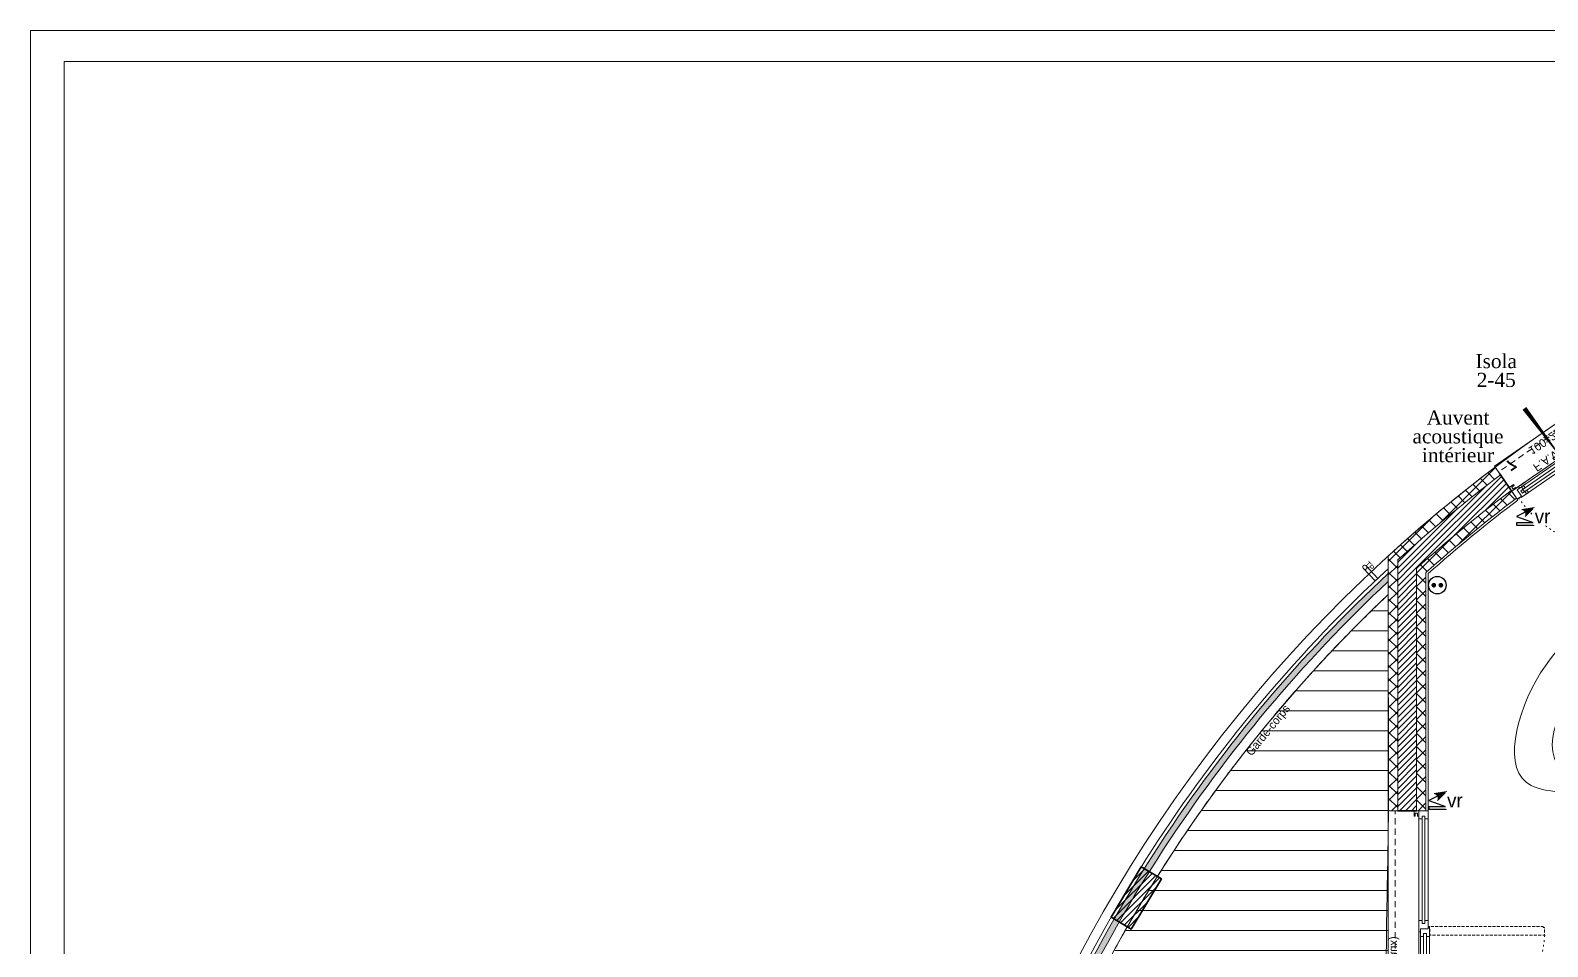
# Model space of a CAD drawing. Header units: centimetres. Extents: x 2666 to 9670, y 1889 to 5633.
# Drawn here: x 2666 to 3959, y 4853 to 5633 of the extents above; entities that cross this region are included whole.
import ezdxf

# ---------------------------------------------------------------- set-up
doc = ezdxf.new("R2010")
doc.units = ezdxf.units.CM
doc.header["$LTSCALE"] = 12.7
for name, pattern in [('Style de ligne -11', [0.6944444444444444, 0.41656, -0.2778844444444445]), ('Style de ligne -12', [0.3280839764644265, 0.1093613254881422, -0.2187226509762843]), ('Style de ligne -13', [0.29527559055118113, 0.1968503937007874, -0.09842519685039369]), ('Style de ligne -14', [0.29527559055118113, 0.1968503937007874, -0.09842519685039369]), ('Style de ligne -17', [0.6944444444444444, 0.41656, -0.2778844444444445]), ('Style de ligne -18', [0.3280839764644265, 0.1093613254881422, -0.2187226509762843])]:
    doc.linetypes.add(name, pattern=pattern)
doc.layers.get('0').update_dxf_attribs({"lineweight": 5})
for name, color, linetype, lineweight in [('B GÈnÈral', 7, 'Continuous', 5), ('B Général', 7, 'Continuous', 5), ('C ANNOTATIONS-prestations', 7, 'Continuous', 5), ('prlm-ELEC-CFO', 1, 'Continuous', 25), ('prlm-ZCARTOUCHE', 181, 'Continuous', 13)]:
    doc.layers.add(name, color=color, linetype=linetype, lineweight=lineweight)
doc.layers.add('prlm-VMC', color=93, linetype='Continuous')
doc.styles.add('Eurostile', font='')
doc.styles.add('Eurostile (bold)', font='')
doc.styles.add('prlm-elec-cfo', font='comic.ttf', dxfattribs={"height": 12})
doc.styles.add('prlm-vmc', font='pala.ttf', dxfattribs={"height": 14})
doc.styles.get('Eurostile').set_extended_font_data('Eurostile')
doc.styles.get('Eurostile (bold)').set_extended_font_data('Eurostile', bold=True)
pattern_1 = [(44.99999999999999, (0, 0), (-5.656854249492381, 5.656854249492381), []), (135, (0, 0), (5.65685424949238, 5.656854249492379), [])]
pattern_2 = [(45, (0, 0), (2.425347222222122, -2.645833333333339), [])]
pattern_3 = [(-45.00000000000001, (0, 0), (5.65685424949238, 5.656854249492381), []), (45, (0, 0), (5.656854249492379, -5.65685424949238), [])]

# ---------------------------------------------------------------- blocks, each defined once
blk = doc.blocks.new('F 100x220 (all. vitrée fixe) + VR')
at = {"layer": 'B Général', "color": 7, "linetype": 'Continuous', "lineweight": 35}
for p, q in [((-50, 7), (-50, -9)), ((50, 7), (50, -9))]:
    blk.add_line(p, q, dxfattribs=at)
at = {"layer": 'B Général'}
blk.add_line((45, 9), (-45, 9.000000024665496), dxfattribs=at)
at = {"layer": 'B Général', "color": 7, "linetype": 'Style de ligne -14', "lineweight": 5, "flags": 128}
blk.add_lwpolyline([(-35.68747686898242, 65.8169872981085), (-36.18747686898242, 64.95096189432405), (-35.32145146519797, 64.45096189432405), (-38.57145146519797, 58.82179676972527), (42.63397459621556, 11.93782217350899), (45.88397459621556, 17.56698729810778), (46.75, 17.06698729810778), (47.25, 17.93301270189222)], close=True, dxfattribs=at)
at = {"layer": 'B Général', "lineweight": 5, "flags": 128}
for points in [[(-43, 10.5), (-43, 9), (-50, 9), (-50, 17), (-45.5, 17), (-45.5, 10.5)], [(-43.5, 15.5), (43.5, 15.5), (43.5, 13), (-43.5, 13)], [(-41, 18), (41, 18), (41, 15.5), (-41, 15.5)], [(-41, 13), (41, 13), (41, 10.5), (-41, 10.5)], [(43, 10.5), (43, 9), (50, 9), (50, 17), (45.5, 17), (45.5, 10.5)], [(-50, 9), (-50, 5), (-45.5, 5), (-45.5, 6), (-48, 6), (-48, 8), (-45.5, 8), (-45.5, 9)], [(50, 9), (50, 5), (45.5, 5), (45.5, 6), (48, 6), (48, 8), (45.5, 8), (45.5, 9)]]:
    blk.add_lwpolyline(points, close=True, dxfattribs=at)
at = {"layer": 'B Général', "color": 7, "linetype": 'Continuous', "lineweight": 5, "flags": 128}
for points in [[(-39, 15.5), (-41.5, 15.5), (-41.5, 13), (-39, 13), (-39, 10.5), (-45.5, 10.5), (-45.5, 17), (-46.5, 17), (-46.5, 18), (-39, 18)], [(39, 15.5), (41.5, 15.5), (41.5, 13), (39, 13), (39, 10.5), (45.5, 10.5), (45.5, 17), (46.5, 17), (46.5, 18), (39, 18)]]:
    blk.add_lwpolyline(points, close=True, dxfattribs=at)
at = {"layer": 'B Général', "color": 7, "linetype": 'Style de ligne -17', "lineweight": 5, "flags": 128}
blk.add_lwpolyline([(-50, 9), (50, 9), (50, -10.99999999999999), (-50, -10.99999999999999)], close=True, dxfattribs=at)
at = {"layer": 'B Général', "lineweight": 13, "flags": 128}
blk.add_lwpolyline([(-50, -9), (-50, -17), (50, -17), (50, -9)], dxfattribs=at)
at = {"layer": 'B Général'}
blk.add_circle((47, 17.5), 0.5, dxfattribs=at)
at = {"layer": 'B Général', "color": 7, "linetype": 'Style de ligne -18', "lineweight": 5}
blk.add_arc((49, 17.5), 97.50128204285315, 150.2938219346503, 179.7061780653493, dxfattribs=at)
at = {"layer": 'B Général', "color": 7, "insert": (-23.11228434244791, 7.698167323706902), "char_height": 7.059000651041666, "attachment_point": 1, "line_spacing_factor": 0.8941417206159927, "style": 'Eurostile'}
blk.add_mtext('F.A.V + VR', dxfattribs=at)
at = {"layer": 'C ANNOTATIONS-prestations', "insert": (-41.14610358039798, -5.189102588252828), "char_height": 9.412000868055555, "attachment_point": 1, "rotation": 359.9999977054835, "line_spacing_factor": 0.8941417206159925, "style": 'Eurostile (bold)'}
blk.add_mtext('7', dxfattribs=at)
at = {"layer": 'C ANNOTATIONS-prestations', "insert": (-2.023100006972253e-07, -6.301830679948291), "char_height": 7.059000651041666, "width": 100.0000003003514, "attachment_point": 2, "rotation": 359.9999977054835, "line_spacing_factor": 0.8941417206159927, "style": 'Eurostile'}
blk.add_mtext('100x220', dxfattribs=at)
blk = doc.blocks.new('PF 300.220 + VR (3 vantaux)')
at = {"layer": 'B Général', "color": 7, "linetype": 'Continuous', "lineweight": 13}
for p, q in [((-150, 7), (-150, 17)), ((150, 7), (150, 17))]:
    blk.add_line(p, q, dxfattribs=at)
at = {"layer": 'B Général', "color": 7, "linetype": 'Continuous', "lineweight": 35}
for p, q in [((-150, 7), (-150, -9)), ((150, 7), (150, -9))]:
    blk.add_line(p, q, dxfattribs=at)
at = {"layer": 'B Général'}
blk.add_line((-143, 9), (47, 9), dxfattribs=at)
at = {"layer": 'B Général', "color": 7, "linetype": 'Style de ligne -13', "lineweight": 5, "flags": 128}
for points in [[(-147.5000000000055, 117.0000000000001), (-146.5000000000055, 117.0000000000001), (-146.5000000000055, 116.0000000000001), (-140.0000000000056, 116.0000000000005), (-140, 18.50000000000034), (-146.5000000000001, 18.50000000000005), (-146.5, 17.50000000000005), (-147.5, 17.5)], [(51.50000027746787, 114.9999999985771), (50.50000027746768, 115.000000001423), (50.50000028031378, 116.0000000014229), (44.00000028031373, 116.0000000199209), (44.00000000284588, 18.5000000199208), (50.50000000284575, 18.50000000142309), (50.49999999999999, 17.500000001423), (51.50000000000001, 17.499999998577)]]:
    blk.add_lwpolyline(points, close=True, dxfattribs=at)
at = {"layer": 'B Général', "lineweight": 5, "flags": 128}
for points in [[(-143, 10.5), (-143, 9), (-150, 9), (-150, 17), (-145.5, 17), (-145.5, 10.5)], [(-54.5, 18), (-139, 18), (-139, 15.5), (-54.5, 15.5)], [(-54.5, 13), (-139, 13), (-139, 10.5), (-54.5, 10.5)], [(-41.5, 18), (43, 18), (43, 15.5), (-41.5, 15.5)], [(-41.5, 13), (43, 13), (43, 10.5), (-41.5, 10.5)], [(56.5, 17), (56.5, 14.25), (54, 14.25), (54, 11.75), (56.5, 11.75), (56.5, 9), (47, 9), (47, 10.5), (49.5, 10.5), (49.5, 17)], [(145.5, 14.25), (54, 14.25), (54, 11.75), (145.5, 11.75)], [(143, 17), (56.5, 17), (56.5, 14.25), (143, 14.25)], [(145.5, 14.25), (143, 14.25), (143, 17), (150, 17), (150, 9), (143, 9), (143, 11.75), (145.5, 11.75)], [(-150, 9), (-150, 5), (-145.5, 5), (-145.5, 6), (-148, 6), (-148, 8), (-145.5, 8), (-145.5, 9)], [(143, 11.75), (56.5, 11.75), (56.5, 9), (143, 9)], [(150, 9), (150, 5), (145.5, 5), (145.5, 6), (148, 6), (148, 8), (145.5, 8), (145.5, 9)]]:
    blk.add_lwpolyline(points, close=True, dxfattribs=at)
at = {"layer": 'B Général', "color": 7, "linetype": 'Continuous', "lineweight": 5, "flags": 128}
for points in [[(-139, 15.5), (-141.5, 15.5), (-141.5, 13), (-139, 13), (-139, 10.5), (-145.5, 10.5), (-145.5, 17), (-146.5, 17), (-146.5, 18), (-139, 18)], [(-54.5, 15.5), (-52, 15.5), (-52, 13), (-54.5, 13), (-54.5, 10.5), (-48, 10.5), (-48, 17), (-47, 17), (-47, 18), (-54.5, 18)], [(-41.5, 15.5), (-44, 15.5), (-44, 13), (-41.5, 13), (-41.5, 10.5), (-48, 10.5), (-48, 17), (-47, 17), (-47, 18), (-41.5, 18)], [(43, 15.5), (45.5, 15.5), (45.5, 13), (43, 13), (43, 10.5), (49.5, 10.5), (49.5, 17), (50.5, 17), (50.5, 18), (43, 18)]]:
    blk.add_lwpolyline(points, close=True, dxfattribs=at)
at = {"layer": 'B Général', "color": 7, "linetype": 'Style de ligne -11', "lineweight": 5, "flags": 128}
blk.add_lwpolyline([(-150, 9), (150, 9), (150, -11), (-150, -11)], close=True, dxfattribs=at)
at = {"layer": 'B Général', "lineweight": 13, "flags": 128}
blk.add_lwpolyline([(150, -9), (150, -17), (-150, -17), (-150, -9)], dxfattribs=at)
at = {"layer": 'B Général'}
for centre in [(-147, 17.5), (51, 17.5)]:
    blk.add_circle(centre, 0.5, dxfattribs=at)
at = {"layer": 'B Général', "color": 7, "linetype": 'Style de ligne -12', "lineweight": 5}
for centre, start, end in [((-147, 17.5), 0.2938219346506606, 90.28791606656031), ((51, 17.5), 94.06494714468896, 179.7061780653493)]:
    blk.add_arc(centre, 99.00128204285329, start, end, dxfattribs=at)
at = {"layer": 'B Général', "insert": (2.00000047694596, 4.576685564221583), "char_height": 7.059000651041666, "attachment_point": 2, "rotation": 359.9999977054835, "line_spacing_factor": 0.8941417206159927, "style": 'Eurostile'}
blk.add_mtext('PF + VR', dxfattribs=at)
at = {"layer": 'C ANNOTATIONS-prestations', "rotation": 359.9999977054835}
for s, insert, char_height, attachment_point, line_spacing_factor, style in [('3', (-141.1461041051009, -4.765777264293021), 9.412000868055555, 1, 0.8941417206159925, 'Eurostile (bold)'), ('300x220 (3 vantaux) ', (-5.213432080560767e-08, -7.824330737808988), 7.059000651041666, 2, 0.8941417206159927, 'Eurostile')]:
    blk.add_mtext(s, dxfattribs=dict(at, insert=insert, char_height=char_height, attachment_point=attachment_point, line_spacing_factor=line_spacing_factor, style=style))
blk = doc.blocks.new('Groupe-27-1')
at = {"layer": 'B GÈnÈral', "linetype": 'Continuous', "lineweight": 5}
h = blk.add_hatch(dxfattribs=at)
h.set_pattern_fill('50_BETON', style=0, pattern_type=2)
h.set_pattern_definition(pattern_2)
h.paths.add_polyline_path([(3629.714222850999, 4910.328592886355), (3612.568785502208, 4920.625873018442), (3586.825585171994, 4877.762279646463), (3603.971022520785, 4867.464999514376)])
at = {"layer": 'B Général', "color": 7, "linetype": 'Continuous', "lineweight": 35}
for p, q in [((3612.568785502208, 4920.625873018442), (3586.825585171994, 4877.762279646463)), ((3612.568785502207, 4920.625873018441), (3629.714222850999, 4910.328592886357)), ((3629.714222850999, 4910.328592886355), (3603.971022520785, 4867.464999514376)), ((3586.825585171992, 4877.762279646462), (3603.971022520785, 4867.464999514377))]:
    blk.add_line(p, q, dxfattribs=at)
at = {"layer": 'B Général', "color": 7, "linetype": 'Continuous', "lineweight": 5}
for p, q in [((3612.568785502208, 4920.625873018442), (3586.825585171994, 4877.762279646463)), ((3612.568785502208, 4920.625873018442), (3629.714222850999, 4910.328592886355)), ((3629.714222850999, 4910.328592886355), (3603.971022520785, 4867.464999514376)), ((3586.825585171994, 4877.762279646463), (3603.971022520785, 4867.464999514376))]:
    blk.add_line(p, q, dxfattribs=at)
blk = doc.blocks.new('TP')
at = {"linetype": 'Continuous', "lineweight": 5, "flags": 128}
blk.add_lwpolyline([(-6.701798500169389, -4.992500000000291, -0.9999999999999999), (-6.701798500169389, -1.992500000000291), (8.298201499830611, -1.992500000000291), (8.298201499830611, -4.992500000000291)], format="xyb", close=True, dxfattribs=at)
at = {"linetype": 'Continuous', "lineweight": 5}
blk.add_arc((-5.701798500169389, -3.492500000000291), 1.5, 270, 90, dxfattribs=at)
at = {"insert": (-8.298201499830611, -1.992500000000292), "char_height": 4.706000434027778, "attachment_point": 7, "line_spacing_factor": 0.8941417206159925, "style": 'Eurostile'}
blk.add_mtext('TP', dxfattribs=at)
blk = doc.blocks.new('xi.EA')
at = {"layer": 'prlm-VMC', "color": 0, "linetype": 'ByBlock', "lineweight": 5, "flags": 128}
blk.add_lwpolyline([(-6.173283998447005, -15.00409564159054), (6.173283998461557, -15.00409564159054), (0, 0)], close=True, dxfattribs=at)
at = {"layer": 'prlm-VMC', "color": 0, "linetype": 'ByBlock', "lineweight": -2, "flags": 128}
blk.add_lwpolyline([(0, -15.00409564159054, 1, 4, 0), (0, -63.62936813302804, 1, 1, 0)], format="xyseb", dxfattribs=at)
at = {"layer": 'prlm-VMC', "color": 0, "linetype": 'ByBlock', "lineweight": 5}
blk.add_solid([(1.364242052659392e-12, -2.273736754432321e-12), (6.173283998465649, -15.00409564158872), (-6.173283998440183, -15.00409564158872), (1.364242052659392e-12, -2.273736754432321e-12)], dxfattribs=at)
blk = doc.blocks.new('xi.PC')
at = {"color": 0, "lineweight": 5}
blk.add_wipeout([(-7.500000000000002, -7.5), (7.499999999999995, -7.5), (7.4999999999999964, 7.4999999999999964), (-7.499999999999998, 7.4999999999999964)], dxfattribs=at).dxf.layer = 'prlm-ELEC-CFO'
at = {"layer": 'prlm-ELEC-CFO', "color": 0, "linetype": 'ByBlock', "lineweight": 5, "const_width": 2}
for points in [[(-4.000000000000002, 0, 1), (-2.000000000000002, 0, 1)], [(1.999999999999998, 0, 1), (3.999999999999998, 0, 1)]]:
    blk.add_lwpolyline(points, format="xyb", close=True, dxfattribs=at)
at = {"layer": 'prlm-ELEC-CFO', "color": 0, "linetype": 'ByBlock', "lineweight": -2}
blk.add_circle((-3.552713678800501e-15, 0), 7.5, dxfattribs=at)
blk = doc.blocks.new('xi.VR')
at = {"layer": 'prlm-ELEC-CFO', "lineweight": 5}
blk.add_hatch(color=0, dxfattribs=at).paths.add_polyline_path([(-2.999999999999967, 6.000000000000014), (-0.1026311234992878, 3.698684438250361), (0, 0), (7.500000000000002, 7.5)])
at = {"layer": 'prlm-ELEC-CFO', "color": 0}
for points in [[(0.954681274365611, 4.227340637182806), (-7.499999999999992, 7.105427357601002e-15), (7.500000000000009, -5.499999999999993), (-7.499999999999991, -5.499999999999986), (-7.499999999999992, -7.499999999999986), (7.500000000000008, -7.499999999999993)], [(-2.999999999999967, 6.000000000000014), (7.500000000000002, 7.5), (-2.775557561562891e-17, 8.881784197001252e-16)]]:
    blk.add_lwpolyline(points, dxfattribs=at)

msp = doc.modelspace()

# ---------------------------------------------------------------- hatches: boundary and pattern name
at = {"layer": 'B GÈnÈral', "linetype": 'Continuous', "lineweight": 5, "true_color": 0x808080}
h = msp.add_hatch(dxfattribs=at)
h.set_pattern_fill('02_ISOLANT', color=8, style=0, pattern_type=2)
h.set_pattern_definition(pattern_1)
edge = h.paths.add_edge_path()
edge.add_arc((4667.759200402625, 4260.406289250927), 1244.726036283315, 127.0090176934706, 132.2445666726206)
edge.add_line((3830.934105915095, 5181.854424870891), (3822.950599905068, 5185.404100333468))
edge.add_arc((4667.759200453869, 4260.406289189062), 1252.726036363565, 126.994308082739, 132.4057258144526, ccw=False)
edge.add_line((3913.949245133287, 5260.952676640813), (3918.507924255252, 5254.370790927474))
at = {"layer": 'B GÈnÈral', "linetype": 'Continuous', "lineweight": 5}
h = msp.add_hatch(dxfattribs=at)
h.set_pattern_fill('50_BETON', style=0, pattern_type=2)
h.set_pattern_definition(pattern_2)
edge = h.paths.add_edge_path()
edge.add_arc((4667.759200450919, 4260.406289192639), 1228.726036358931, 127.0390120156476, 131.9153307731031)
edge.add_line((3846.931271261661, 5174.741666988556), (3830.934105915095, 5181.854424870891))
edge.add_arc((4667.759200402625, 4260.406289250926), 1244.726036283316, 127.00901769347061, 132.2445666726206, ccw=False)
edge.add_line((3918.507924255252, 5254.370790927474), (3927.625425491794, 5241.206813046028))
at = {"layer": 'B GÈnÈral', "linetype": 'Continuous', "lineweight": 5, "true_color": 0x808080}
h = msp.add_hatch(dxfattribs=at)
h.set_pattern_fill('02_ISOLANT', color=8, style=0, pattern_type=2)
h.set_pattern_definition(pattern_1)
edge = h.paths.add_edge_path()
edge.add_arc((4667.759200453738, 4260.40628918923), 1220.726036363351, 127.0543042729244, 131.7471507001364)
edge.add_line((3854.945405014174, 5171.178373631054), (3846.931271261661, 5174.741666988556))
edge.add_arc((4667.759200450919, 4260.406289192639), 1228.726036358931, 127.03901201564759, 131.9153307731031, ccw=False)
edge.add_line((3927.625425491794, 5241.206813046028), (3932.184249483678, 5234.62471816744))
h = msp.add_hatch(dxfattribs=at)
h.set_pattern_fill('02_ISOLANT', color=8, angle=-90, style=0, pattern_type=2)
h.set_pattern_definition(pattern_3)
h.paths.add_polyline_path([(3830.95059990507, 5181.847091207883), (3822.95059990507, 5185.40410033347), (3822.95059990507, 4968.403214596541), (3830.95059990507, 4968.403214596541)])
at = {"layer": 'B GÈnÈral', "linetype": 'Continuous', "lineweight": 0, "true_color": 0xdddddd}
h = msp.add_hatch(color=254, dxfattribs=at)
edge = h.paths.add_edge_path()
edge.add_line((3495.505704228578, 4669.883494892154), (3434.470942886358, 4466.555561187473))
edge.add_line((3434.470942886358, 4466.555561187473), (3439.25983841176, 4465.11803565832))
edge.add_line((3439.25983841176, 4465.11803565832), (3500.262629696221, 4668.339466025598))
edge.add_arc((4667.952634719333, 4260.286558785475), 1236.934566958977, 133.0896657085337, 160.7378732999703, ccw=False)
edge.add_line((3822.95060026935, 5163.601943749874), (3822.95060026935, 5170.442788606366))
edge.add_arc((4667.776061275731, 4260.413399070511), 1241.726036363756, 132.8720792325753, 160.7458633099025)
edge.add_line((3495.505704228578, 4669.883494892154), (3495.505704228578, 4669.883494892154))
at = {"layer": 'B GÈnÈral', "linetype": 'Continuous', "lineweight": 5}
h = msp.add_hatch(dxfattribs=at)
h.set_pattern_fill('50_BETON', style=0, pattern_type=2)
h.set_pattern_definition(pattern_2)
h.paths.add_polyline_path([(3846.95059990507, 5174.73307295671), (3830.95059990507, 5181.847091207883), (3830.95059990507, 4968.403214596541), (3846.95059990507, 4968.403214596541)])
at = {"layer": 'B GÈnÈral', "linetype": 'Continuous', "lineweight": 5, "true_color": 0x808080}
h = msp.add_hatch(dxfattribs=at)
h.set_pattern_fill('02_ISOLANT', color=8, angle=-90, style=0, pattern_type=2)
h.set_pattern_definition(pattern_3)
h.paths.add_polyline_path([(3854.95059990507, 5171.176063831124), (3846.95059990507, 5174.73307295671), (3846.95059990507, 4968.403214596541), (3854.95059990507, 4968.403214596541)])
at = {"layer": 'B GÈnÈral', "linetype": 'Continuous', "lineweight": 5, "true_color": 0x444444}
h = msp.add_hatch(dxfattribs=at)
h.set_pattern_fill('H_BARDAGE V 150', color=250, angle=90, style=0, pattern_type=2)
h.set_pattern_definition([(180, (3612.957832238616, 4730.505851743296), (1.04094977927525e-15, 17), [])])
h.paths.add_polyline_path([(3822.95060026935, 5152.62279874838), (3771.349757336618, 5100.763060843879), (3722.926717749292, 5045.924309545074), (3677.853139676099, 4988.300946517843), (3636.288807548385, 4928.097244790581), (3598.381065629843, 4865.526624612054), (3564.264295685688, 4800.810896883273), (3534.059440603479, 4734.179476844743), (3507.87357565435, 4665.868570806586), (3410.501497987357, 4341.488448446045), (3402.965064207884, 4308.388904741533), (3822.95060026935, 4308.388904738212), (3822.863936856294, 4503.608010453634), (3822.802034418398, 4673.201439322156), (3822.76489295566, 4817.169191343778), (3822.752512468081, 4935.511266518499), (3822.76489295566, 5028.22766484632), (3822.802034418398, 5095.318386327241), (3822.863936856294, 5136.783430961261)])

# ---------------------------------------------------------------- linework, layer by layer
at = {"layer": 'B Général', "color": 7, "linetype": 'Continuous', "lineweight": 13}
for p, q in [((3913.949245133287, 5260.952676640813), (3933.323963288064, 5232.979183176782)), ((3822.95059990507, 5185.40410033347), (3822.95059990507, 4968.403214596541)), ((3856.95059990507, 5170.286811549728), (3856.95059990507, 4968.403214596541)), ((3822.95059990507, 4968.403214596541), (3856.95059990507, 4968.403214596541))]:
    msp.add_line(p, q, dxfattribs=at)
at = {"layer": 'B Général', "color": 7, "linetype": 'Continuous', "lineweight": 5}
for p, q in [((3822.95059990507, 5185.40410033347), (3822.95059990507, 4968.403214596541)), ((3830.95059990507, 5181.847091207883), (3830.95059990507, 4968.403214596541)), ((3846.95059990507, 5174.73307295671), (3846.95059990507, 4968.403214596541)), ((3854.95059990507, 5171.176063831124), (3854.95059990507, 4968.403214596541)), ((3854.95059990507, 5171.176063831124), (3854.95059990507, 4968.403214596541)), ((3856.95059990507, 5170.286811549728), (3856.95059990507, 4968.403214596541))]:
    msp.add_line(p, q, dxfattribs=at)
at = {"layer": 'B Général', "color": 7, "linetype": 'Continuous', "lineweight": 18}
for p, q in [((3830.95059990507, 5181.847091207883), (3830.95059990507, 4968.403214596541)), ((3846.95059990507, 5174.73307295671), (3846.95059990507, 4968.403214596541))]:
    msp.add_line(p, q, dxfattribs=at)
at = {"layer": 'B Général', "color": 7, "linetype": 'Continuous', "lineweight": 5, "flags": 128}
msp.add_lwpolyline([(4568.803185940352, 5509.223589664536, 0.2972460789092191), (3485.09885499022, 4673.447475045303), (3485.040324076622, 4673.279878274472), (3420.82144369265, 4459.344540998516)], format="xyb", dxfattribs=at)
for points in [[(3492.651518043147, 4670.809809257345), (3431.597605571144, 4467.418076504954), (3446.922071252376, 4462.817994811686), (3507.87357565435, 4665.868570806586, -0.1196161906982047), (3822.778758606518, 5152.460602819238), (3822.778758606518, 5174.37317065982, 0.1227586399883607), (3492.651518043147, 4670.809809257345)], [(3495.505704228578, 4669.883494892154), (3434.470942886358, 4466.555561187473), (3439.25983841176, 4465.11803565832), (3500.262629696221, 4668.339466025598, -0.1212267278422185), (3822.95060026935, 5163.601943749874), (3822.95060026935, 5170.442788606366, 0.1222255750959928), (3495.505704228578, 4669.883494892154)]]:
    msp.add_lwpolyline(points, format="xyb", close=True, dxfattribs=at)
at = {"layer": 'B Général', "color": 7, "linetype": 'Continuous', "lineweight": 5}
for centre, radius, start, end in [((4667.759200453873, 4260.406289189066), 1252.726036363564, 126.9943080827393, 132.4057258144523), ((4667.759200454051, 4260.40628918883), 1244.726036363858, 127.0090176936404, 132.2445666724512), ((4667.759200453999, 4260.406289188899), 1228.726036363772, 127.0390120156572, 131.9153307730936), ((4667.759200453746, 4260.406289189235), 1220.726036363351, 127.0543042729245, 131.7471507001368), ((4667.759200453746, 4260.406289189235), 1220.726036363351, 127.0543042729245, 131.7471507001368), ((4667.759200454142, 4260.406289188709), 1218.72603636401, 127.058158732949, 131.7047255948657)]:
    msp.add_arc(centre, radius, start, end, dxfattribs=at)
at = {"layer": 'B Général', "color": 7, "linetype": 'Continuous', "lineweight": 13}
for centre, radius, start, end in [((4667.759200453868, 4260.406289189074), 1252.726036363555, 126.9943080827393, 132.4057258144524), ((4667.759200453963, 4260.406289188947), 1218.726036363711, 127.058158732949, 131.7047255948669)]:
    msp.add_arc(centre, radius, start, end, dxfattribs=at)
at = {"layer": 'B Général', "color": 7, "linetype": 'Continuous', "lineweight": 18}
for centre, radius, start, end in [((4667.759200454051, 4260.40628918883), 1244.726036363858, 127.0090176936404, 132.2445666724512), ((4667.759200453999, 4260.406289188899), 1228.726036363772, 127.0390120156572, 131.9153307730936)]:
    msp.add_arc(centre, radius, start, end, dxfattribs=at)
at = {"layer": 'B Général', "color": 7, "linetype": 'Continuous', "lineweight": 5}
msp.add_rational_spline([(3822.95060026935, 5152.62279874838), (3606.319361984027, 4947.496529266723), (3507.87357565435, 4665.868570806586), (3459.187536820854, 4503.678509626316), (3410.501497987357, 4341.488448446045), (3406.73328109762, 4324.938676593789), (3402.965064207884, 4308.388904741533), (3612.957832238616, 4308.388904739872), (3822.95060026935, 4308.388904738212), (3822.554424666812, 5140.516681293703), (3822.95060026935, 5152.62279874838)], [1, 0.9717657389282524, 1, 1, 1, 1, 1, 1, 1, 1, 1], degree=2, knots=[0, 0, 0, 1, 1, 2, 2, 3, 3, 4, 4, 5, 5, 5], dxfattribs=at)
at = {"layer": 'prlm-ELEC-CFO', "lineweight": 13}
for points in [[(3989.143972930397, 4983.996744602904), (3940.464440051619, 4992.630072815278), (3956.747978299369, 5091.892436458445), (4021.611904389089, 5145.806395446799)], [(3990.040363303519, 4985.783129237862), (3966.809806467732, 5007.626512666469), (4013.996374594048, 5099.86821363241), (4156.214801705084, 5094.209160768113)]]:
    msp.add_spline(points, degree=3, dxfattribs=at)

# ---------------------------------------------------------------- block references
at = {"layer": 'B Général', "color": 7, "xscale": -1}
for name, p, rotation in [('F 100x220 (all. vitrée fixe) + VR', (3964.164100266021, 5276.266895738236), 214.7068564921388), ('PF 300.220 + VR (3 vantaux)', (3839.95059990507, 4818.403214596541), 270)]:
    msp.add_blockref(name, p, dxfattribs=dict(at, rotation=rotation))
at = {"layer": 'B Général', "color": 7, "rotation": 313.3075967430764}
msp.add_blockref('TP', (3809.758046464018, 5173.583042120717), dxfattribs=at)
at = {"layer": 'B Général', "color": 7}
msp.add_blockref('Groupe-27-1', (0, 0), dxfattribs=at)
at = {"layer": 'prlm-ELEC-CFO'}
for p in [(3939.63644134805, 5219.003082101523), (3864.976364375505, 4977.166776349494)]:
    msp.add_blockref('xi.VR', p, dxfattribs=at)
at = {"layer": 'prlm-VMC', "rotation": 216.7641494070918}
msp.add_blockref('xi.EA', (3976.975700626481, 5260.087093100636), dxfattribs=at)

# ---------------------------------------------------------------- texts
at = {"layer": 'B Général', "color": 7, "insert": (3701.041941258102, 5018.938865735133), "char_height": 7.059000651041666, "attachment_point": 1, "rotation": 50.781997985812495, "line_spacing_factor": 0.8941417206159927, "style": 'Eurostile'}
msp.add_mtext('Garde-corps', dxfattribs=at)

# ---------------------------------------------------------------- next in the draw order: block references
at = {"layer": 'prlm-ELEC-CFO'}
msp.add_blockref('xi.PC', (3864.724196189648, 5160.457515175392), dxfattribs=at)

# ---------------------------------------------------------------- next in the draw order: texts
at = {"layer": 'prlm-ELEC-CFO', "lineweight": 20, "char_height": 12, "attachment_point": 5, "line_spacing_factor": 0.8, "style": 'prlm-elec-cfo', "bg_fill": 3, "box_fill_scale": 1.1, "bg_fill_color": 256, "bg_fill_transparency": 0}
for insert in [(3954.353971729914, 5219.023330221862), (3879.693894757369, 4977.187024469833)]:
    msp.add_mtext('vr', dxfattribs=dict(at, insert=insert))
at = {"layer": 'prlm-VMC', "insert": (3914.90148386206, 5343.171744196673), "char_height": 12, "width": 20.50999664028666, "attachment_point": 5, "line_spacing_factor": 0.8, "style": 'prlm-vmc', "bg_fill": 3, "box_fill_scale": 1.1, "bg_fill_color": 256, "bg_fill_transparency": 0}
msp.add_mtext('Isola\\P2-45', dxfattribs=at)
at = {"layer": 'prlm-VMC', "insert": (3882.346948718547, 5287.132156184622), "char_height": 12, "width": 20.50999664028666, "attachment_point": 5, "line_spacing_factor": 0.8, "style": 'prlm-vmc', "bg_fill": 2}
msp.add_mtext('Auvent acoustique intérieur', dxfattribs=at)

# ---------------------------------------------------------------- next in the draw order: linework, layer by layer
at = {"layer": 'prlm-ZCARTOUCHE'}
for points in [[(2666.368276630044, 5632.925853347086), (7917.679468042144, 5632.925853347086), (7917.679468042144, 2421.404985347168), (2666.368276630044, 2421.404985347168)], [(2695.213426130525, 2450.154011676708), (7887.432503353204, 2450.154011676708), (7887.432503353204, 5606.356742290385), (2695.213426130525, 5606.356742290385)]]:
    msp.add_lwpolyline(points, close=True, dxfattribs=at)

doc.saveas('drawing.dxf')
